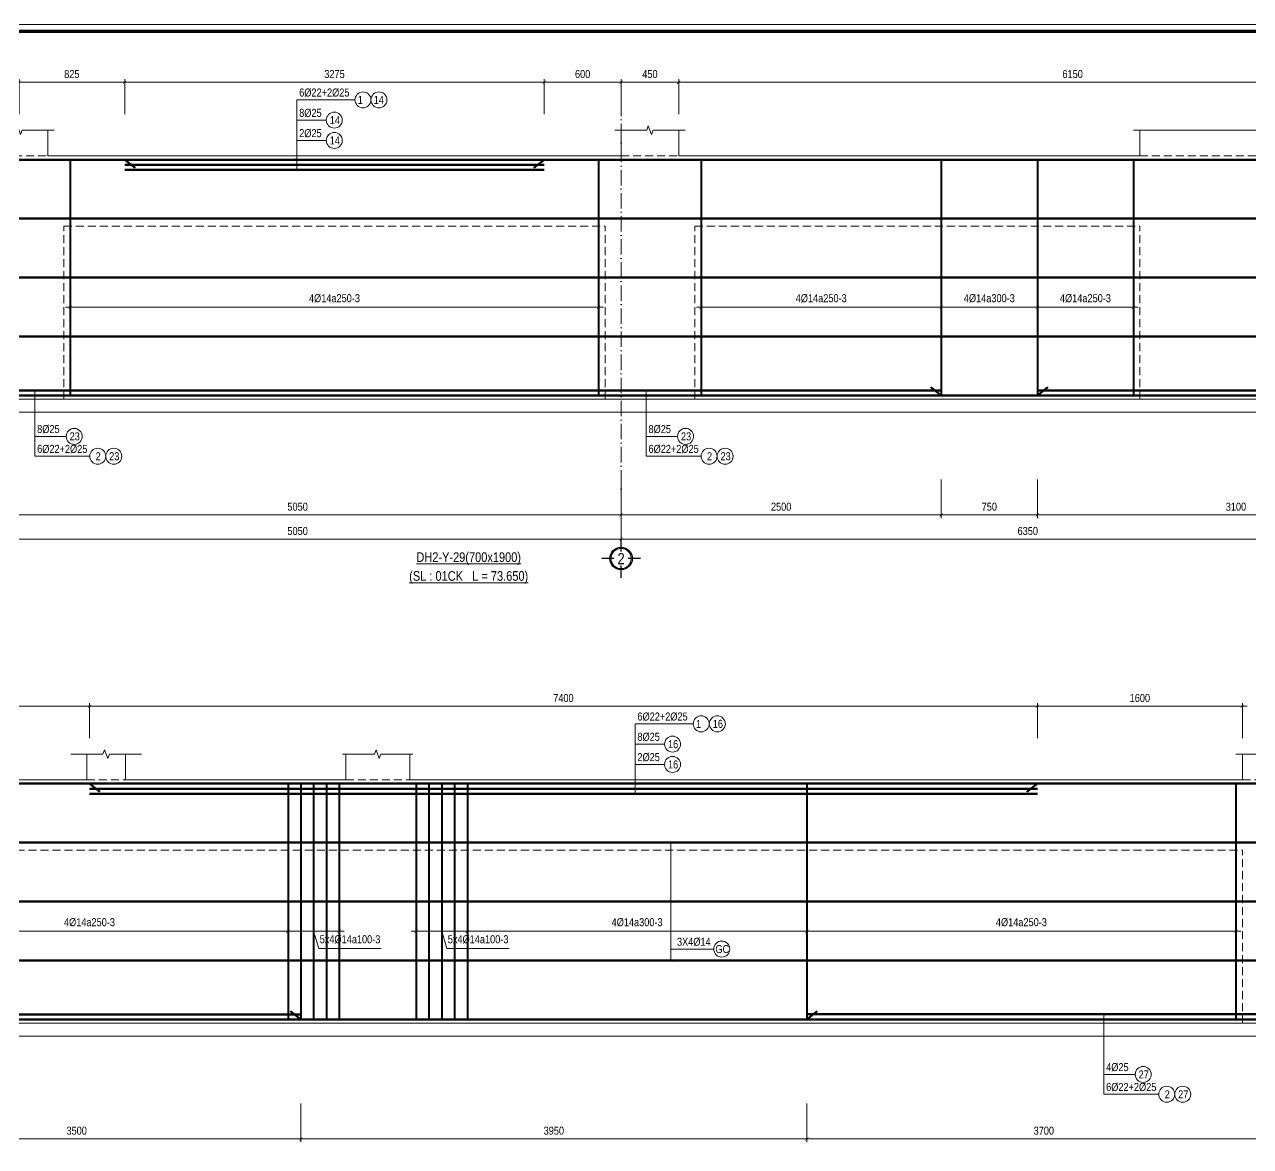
# Model space of a CAD drawing. Header units: millimetres. Extents: x 3014920 to 3563667, y -1638653 to -1356471.
# Drawn here: x 3395218 to 3404788, y -1614819 to -1606064 of the extents above; entities that cross this region are included whole.
import ezdxf
from ezdxf.enums import TextEntityAlignment as Align
from ezdxf.xclip import XClip

# ---------------------------------------------------------------- set-up
doc = ezdxf.new("R2010")
doc.units = ezdxf.units.MM
doc.header["$MEASUREMENT"] = 0
doc.header["$XCLIPFRAME"] = 0
doc.header["$PDMODE"] = 2
for name, pattern in [('6 TANG DIEN HINH 14-15$0$ACAD_ISO10W100', [18, 12, -3, 0, -3]), ('ACAD_ISO04W100', [30, 24, -3, 0, -3]), ('HIDDEN', [0.375, 0.25, -0.125])]:
    doc.linetypes.add(name, pattern=pattern)
doc.layers.get('0').update_dxf_attribs({"lineweight": 9})
doc.layers.get('Defpoints').update_dxf_attribs({"color": 10, "lineweight": 0})
for name, color, linetype, lineweight in [('2', 2, 'Continuous', 20), ('CDAI', 21, 'Continuous', 40), ('CTHEP', 50, 'Continuous', 50), ('DBAO', 90, 'Continuous', 13), ('DGIONG', 130, 'Continuous', 13), ('KTH', 154, 'Continuous', 9), ('Net khuat', 8, 'HIDDEN', 13), ('TEXT', 7, 'Continuous', 15), ('TRUC', 251, 'ACAD_ISO04W100', 9)]:
    doc.layers.add(name, color=color, linetype=linetype, lineweight=lineweight)
doc.layers.add('8', color=8, linetype='Continuous')
doc.styles.add('HELVECONDENSE', font='VHELVCN_0.TTF')
doc.styles.add('Star-HelCon', font='VHELVCN_0.TTF')
doc.styles.add('TTP-HelCon', font='VHELVCN_0.TTF')
doc.styles.add('VNI-HELVE-CONDENSE', font='VHELVCN_0.TTF')
doc.dimstyles.new('kc-25', dxfattribs={"dimtxt": 62.5, "dimasz": 20, "dimexe": 20, "dimexo": 50, "dimgap": 25, "dimtad": 3, "dimdec": 0, "dimzin": 0, "dimdsep": 46, "dimtxsty": 'VNI-HELVE-CONDENSE', "dimblk": 'DIM', "dimcen": 2.5, "dimclrd": 256, "dimclre": 154, "dimclrt": 7, "dimaunit": 1, "dimadec": 0, "dimazin": 0, "dimtfac": 1, "dimtdec": 0, "dimtix": 1, "dimtmove": 0, "dimatfit": 3, "dimldrblk": 'DOT', "dimfxl": 1, "dimtolj": 1, "dimtzin": 0, "dimarcsym": 0})
doc.dimstyles.new('TTP-25', dxfattribs={"dimscale": 25, "dimtxt": 2.5, "dimasz": 1, "dimexe": 1, "dimexo": 1, "dimgap": 0.09, "dimtad": 0, "dimdec": 4, "dimrnd": 1, "dimzin": 9, "dimdsep": 46, "dimtxsty": 'TTP-HelCon', "dimblk": 'ARCHTICK', "dimcen": 0.09, "dimdle": 1.5, "dimclrd": 256, "dimclre": 256, "dimclrt": 7, "dimadec": 0, "dimazin": 0, "dimtfac": 1, "dimtdec": 4, "dimtmove": 0, "dimatfit": 3, "dimldrblk": 'ARCHTICK', "dimfxl": 1, "dimtvp": 1, "dimtolj": 1, "dimtzin": 0, "dimarcsym": 0})

# ---------------------------------------------------------------- blocks, each defined once
blk = doc.blocks.new('_ArchTick')
at = {"color": 0, "linetype": 'ByBlock', "const_width": 0.15}
blk.add_lwpolyline([(-0.5, -0.5), (0.5, 0.5)], dxfattribs=at)
blk = doc.blocks.new('*D1829')
at = {"layer": 'Defpoints', "color": 0, "transparency": 16777216}
for p in [(6450, -2245.1), (16200, -2245.1), (16200, -2766.1)]:
    blk.add_point(p, dxfattribs=at)
at = {"layer": 'KTH', "lineweight": -2, "transparency": 16777216}
for p, q in [((6450, -2270.1), (6450, -2791.1)), ((16200, -2270.1), (16200, -2791.1)), ((6412.5, -2766.1), (16237.5, -2766.1))]:
    blk.add_line(p, q, dxfattribs=at)
at = {"layer": 'KTH', "lineweight": -2, "transparency": 16777216, "xscale": 25, "yscale": 25, "zscale": 25, "rotation": 180}
blk.add_blockref('_ArchTick', (6450, -2766.1), dxfattribs=at)
at = {"layer": 'KTH', "lineweight": -2, "transparency": 16777216, "xscale": 25, "yscale": 25, "zscale": 25}
blk.add_blockref('_ArchTick', (16200, -2766.1), dxfattribs=at)
at = {"layer": 'KTH', "color": 7, "transparency": 16777216, "insert": (11325, -2702.3), "char_height": 62.5, "attachment_point": 5, "style": 'TTP-HelCon'}
blk.add_mtext('\\A1;9750', dxfattribs=at)
blk = doc.blocks.new('*D1604')
at = {"layer": 'Defpoints', "color": 0, "transparency": 16777216}
for p in [(65600, -883.8), (67474.7, -883.8), (65600, -1182.1)]:
    blk.add_point(p, dxfattribs=at)
at = {"layer": 'KTH', "lineweight": -2, "transparency": 16777216}
for p, q in [((65600, -908.8), (65600, -1207.1)), ((67474.7, -908.8), (67474.7, -1207.1)), ((67512.2, -1182.1), (65562.5, -1182.1))]:
    blk.add_line(p, q, dxfattribs=at)
at = {"layer": 'KTH', "lineweight": -2, "transparency": 16777216, "xscale": 25, "yscale": 25, "zscale": 25}
for p, rotation in [((65600, -1182.1), 179.9999999866598), ((67474.7, -1182.1), 359.9999999866598)]:
    blk.add_blockref('_ArchTick', p, dxfattribs=dict(at, rotation=rotation))
at = {"layer": 'KTH', "color": 7, "transparency": 16777216, "insert": (66537.3, -1112.2), "char_height": 62.5, "attachment_point": 5, "rotation": 360, "style": 'TTP-HelCon'}
blk.add_mtext('\\A1;4Þ14a250-3', dxfattribs=at)
blk = doc.blocks.new('*D1605')
at = {"layer": 'Defpoints', "color": 0, "transparency": 16777216}
for p in [(67474.7, -883.8), (68225, -883.8), (68225, -1182.1)]:
    blk.add_point(p, dxfattribs=at)
at = {"layer": 'KTH', "lineweight": -2, "transparency": 16777216}
for p, q in [((67474.7, -908.8), (67474.7, -1207.1)), ((68225, -908.8), (68225, -1207.1)), ((67437.2, -1182.1), (68262.5, -1182.1))]:
    blk.add_line(p, q, dxfattribs=at)
at = {"layer": 'KTH', "lineweight": -2, "transparency": 16777216, "xscale": 25, "yscale": 25, "zscale": 25, "rotation": 180}
blk.add_blockref('_ArchTick', (67474.7, -1182.1), dxfattribs=at)
at = {"layer": 'KTH', "lineweight": -2, "transparency": 16777216, "xscale": 25, "yscale": 25, "zscale": 25}
blk.add_blockref('_ArchTick', (68225, -1182.1), dxfattribs=at)
at = {"layer": 'KTH', "color": 7, "transparency": 16777216, "insert": (67849.8, -1112.2), "char_height": 62.5, "attachment_point": 5, "style": 'TTP-HelCon'}
blk.add_mtext('\\A1;4Þ14a300-3', dxfattribs=at)
blk = doc.blocks.new('*D1606')
at = {"layer": 'Defpoints', "color": 0, "transparency": 16777216}
for p in [(68225, -883.8), (68975, -883.8), (68225, -1182.1)]:
    blk.add_point(p, dxfattribs=at)
at = {"layer": 'KTH', "lineweight": -2, "transparency": 16777216}
for p, q in [((68225, -908.8), (68225, -1207.1)), ((68975, -908.8), (68975, -1207.1)), ((69012.5, -1182.1), (68187.5, -1182.1))]:
    blk.add_line(p, q, dxfattribs=at)
at = {"layer": 'KTH', "lineweight": -2, "transparency": 16777216, "xscale": 25, "yscale": 25, "zscale": 25}
for p, rotation in [((68225, -1182.1), 179.9999999866598), ((68975, -1182.1), 359.9999999866598)]:
    blk.add_blockref('_ArchTick', p, dxfattribs=dict(at, rotation=rotation))
at = {"layer": 'KTH', "color": 7, "transparency": 16777216, "insert": (68600, -1112.2), "char_height": 62.5, "attachment_point": 5, "rotation": 360, "style": 'TTP-HelCon'}
blk.add_mtext('\\A1;4Þ14a250-3', dxfattribs=at)
blk = doc.blocks.new('*D1607')
at = {"layer": 'Defpoints', "color": 0, "transparency": 16777216}
for p in [(71625, -883.8), (74725.1, -883.8), (71625, -1182.1)]:
    blk.add_point(p, dxfattribs=at)
at = {"layer": 'KTH', "lineweight": -2, "transparency": 16777216}
for p, q in [((71625, -908.8), (71625, -1207.1)), ((74725.1, -908.8), (74725.1, -1207.1)), ((74762.6, -1182.1), (71587.5, -1182.1))]:
    blk.add_line(p, q, dxfattribs=at)
at = {"layer": 'KTH', "lineweight": -2, "transparency": 16777216, "xscale": 25, "yscale": 25, "zscale": 25}
for p, rotation in [((71625, -1182.1), 179.9999999866598), ((74725.1, -1182.1), 359.9999999866598)]:
    blk.add_blockref('_ArchTick', p, dxfattribs=dict(at, rotation=rotation))
at = {"layer": 'KTH', "color": 7, "transparency": 16777216, "insert": (73175.1, -1112.2), "char_height": 62.5, "attachment_point": 5, "rotation": 360, "style": 'TTP-HelCon'}
blk.add_mtext('\\A1;4Þ14a250-3', dxfattribs=at)
blk = doc.blocks.new('*D1608')
at = {"layer": 'Defpoints', "color": 0, "transparency": 16777216}
for p in [(76125.1, -883.8), (78775.3, -883.8), (78775.3, -1182.1)]:
    blk.add_point(p, dxfattribs=at)
at = {"layer": 'KTH', "lineweight": -2, "transparency": 16777216}
for p, q in [((76125.1, -908.8), (76125.1, -1207.1)), ((78775.3, -908.8), (78775.3, -1207.1)), ((76087.6, -1182.1), (78812.8, -1182.1))]:
    blk.add_line(p, q, dxfattribs=at)
at = {"layer": 'KTH', "lineweight": -2, "transparency": 16777216, "xscale": 25, "yscale": 25, "zscale": 25, "rotation": 180}
blk.add_blockref('_ArchTick', (76125.1, -1182.1), dxfattribs=at)
at = {"layer": 'KTH', "lineweight": -2, "transparency": 16777216, "xscale": 25, "yscale": 25, "zscale": 25}
blk.add_blockref('_ArchTick', (78775.3, -1182.1), dxfattribs=at)
at = {"layer": 'KTH', "color": 7, "transparency": 16777216, "insert": (77450.2, -1112.2), "char_height": 62.5, "attachment_point": 5, "style": 'TTP-HelCon'}
blk.add_mtext('\\A1;4Þ14a300-3', dxfattribs=at)
blk = doc.blocks.new('*D1609')
at = {"layer": 'Defpoints', "color": 0, "transparency": 16777216}
for p in [(78775.3, -883.8), (82125, -883.8), (78775.3, -1182.1)]:
    blk.add_point(p, dxfattribs=at)
at = {"layer": 'KTH', "lineweight": -2, "transparency": 16777216}
for p, q in [((78775.3, -908.8), (78775.3, -1207.1)), ((82125, -908.8), (82125, -1207.1)), ((82162.5, -1182.1), (78737.8, -1182.1))]:
    blk.add_line(p, q, dxfattribs=at)
at = {"layer": 'KTH', "lineweight": -2, "transparency": 16777216, "xscale": 25, "yscale": 25, "zscale": 25}
for p, rotation in [((78775.3, -1182.1), 179.9999999866598), ((82125, -1182.1), 359.9999999866598)]:
    blk.add_blockref('_ArchTick', p, dxfattribs=dict(at, rotation=rotation))
at = {"layer": 'KTH', "color": 7, "transparency": 16777216, "insert": (80450.2, -1112.2), "char_height": 62.5, "attachment_point": 5, "rotation": 360, "style": 'TTP-HelCon'}
blk.add_mtext('\\A1;4Þ14a250-3', dxfattribs=at)
blk = doc.blocks.new('*D1610')
at = {"layer": 'Defpoints', "color": 0, "transparency": 16777216}
for p in [(65425, 574), (64975, 300), (65425, 300)]:
    blk.add_point(p, dxfattribs=at)
at = {"layer": 'KTH', "lineweight": -2, "transparency": 16777216}
for p, q in [((64975, 325), (64975, 599)), ((65425, 325), (65425, 599)), ((64937.5, 574), (65462.5, 574))]:
    blk.add_line(p, q, dxfattribs=at)
at = {"layer": 'KTH', "lineweight": -2, "transparency": 16777216, "xscale": 25, "yscale": 25, "zscale": 25, "rotation": 180}
blk.add_blockref('_ArchTick', (64975, 574), dxfattribs=at)
at = {"layer": 'KTH', "lineweight": -2, "transparency": 16777216, "xscale": 25, "yscale": 25, "zscale": 25}
blk.add_blockref('_ArchTick', (65425, 574), dxfattribs=at)
at = {"layer": 'KTH', "color": 7, "transparency": 16777216, "insert": (65200, 637.8), "char_height": 62.5, "attachment_point": 5, "style": 'TTP-HelCon'}
blk.add_mtext('\\A1;450', dxfattribs=at)
blk = doc.blocks.new('*D1611')
at = {"layer": 'Defpoints', "color": 0, "transparency": 16777216}
for p in [(71575, 574), (65425, 300), (71575, 200)]:
    blk.add_point(p, dxfattribs=at)
at = {"layer": 'KTH', "lineweight": -2, "transparency": 16777216}
for p, q in [((65425, 325), (65425, 599)), ((71575, 225), (71575, 599)), ((65387.5, 574), (71612.5, 574))]:
    blk.add_line(p, q, dxfattribs=at)
at = {"layer": 'KTH', "lineweight": -2, "transparency": 16777216, "xscale": 25, "yscale": 25, "zscale": 25, "rotation": 180}
blk.add_blockref('_ArchTick', (65425, 574), dxfattribs=at)
at = {"layer": 'KTH', "lineweight": -2, "transparency": 16777216, "xscale": 25, "yscale": 25, "zscale": 25}
blk.add_blockref('_ArchTick', (71575, 574), dxfattribs=at)
at = {"layer": 'KTH', "color": 7, "transparency": 16777216, "insert": (68500, 637.8), "char_height": 62.5, "attachment_point": 5, "style": 'TTP-HelCon'}
blk.add_mtext('\\A1;6150', dxfattribs=at)
blk = doc.blocks.new('*D1612')
at = {"layer": 'Defpoints', "color": 0, "transparency": 16777216}
for p in [(64975, -2676.6), (59924.6, -2860.1), (64975, -2991.7)]:
    blk.add_point(p, dxfattribs=at)
at = {"layer": 'KTH', "lineweight": -2, "transparency": 16777216}
for p, q in [((64975, -2701.6), (64975, -3016.7)), ((59924.6, -2885.1), (59924.6, -3016.7)), ((59887.1, -2991.7), (65012.5, -2991.7))]:
    blk.add_line(p, q, dxfattribs=at)
at = {"layer": 'KTH', "lineweight": -2, "transparency": 16777216, "xscale": 25, "yscale": 25, "zscale": 25, "rotation": 180}
blk.add_blockref('_ArchTick', (59924.6, -2991.7), dxfattribs=at)
at = {"layer": 'KTH', "lineweight": -2, "transparency": 16777216, "xscale": 25, "yscale": 25, "zscale": 25}
blk.add_blockref('_ArchTick', (64975, -2991.7), dxfattribs=at)
at = {"layer": 'KTH', "color": 7, "transparency": 16777216, "insert": (62449.8, -2927.9), "char_height": 62.5, "attachment_point": 5, "style": 'TTP-HelCon'}
blk.add_mtext('\\A1;5050', dxfattribs=at)
blk = doc.blocks.new('*D1613')
at = {"layer": 'Defpoints', "color": 0, "transparency": 16777216}
for p in [(71325, -2445.3), (64975, -2676.6), (71325, -2991.7)]:
    blk.add_point(p, dxfattribs=at)
at = {"layer": 'KTH', "lineweight": -2, "transparency": 16777216}
for p, q in [((71325, -2470.3), (71325, -3016.7)), ((64975, -2701.6), (64975, -3016.7)), ((64937.5, -2991.7), (71362.5, -2991.7))]:
    blk.add_line(p, q, dxfattribs=at)
at = {"layer": 'KTH', "lineweight": -2, "transparency": 16777216, "xscale": 25, "yscale": 25, "zscale": 25, "rotation": 180}
blk.add_blockref('_ArchTick', (64975, -2991.7), dxfattribs=at)
at = {"layer": 'KTH', "lineweight": -2, "transparency": 16777216, "xscale": 25, "yscale": 25, "zscale": 25}
blk.add_blockref('_ArchTick', (71325, -2991.7), dxfattribs=at)
at = {"layer": 'KTH', "color": 7, "transparency": 16777216, "insert": (68150, -2927.9), "char_height": 62.5, "attachment_point": 5, "style": 'TTP-HelCon'}
blk.add_mtext('\\A1;6350', dxfattribs=at)
blk = doc.blocks.new('*D1616')
at = {"layer": 'Defpoints', "color": 0, "transparency": 16777216}
for p in [(60675, -883.8), (64800, -883.8), (60675, -1182.1)]:
    blk.add_point(p, dxfattribs=at)
at = {"layer": 'KTH', "lineweight": -2, "transparency": 16777216}
for p, q in [((60675, -908.8), (60675, -1207.1)), ((64800, -908.8), (64800, -1207.1)), ((64837.5, -1182.1), (60637.5, -1182.1))]:
    blk.add_line(p, q, dxfattribs=at)
at = {"layer": 'KTH', "lineweight": -2, "transparency": 16777216, "xscale": 25, "yscale": 25, "zscale": 25}
for p, rotation in [((60675, -1182.1), 179.9999999866598), ((64800, -1182.1), 359.9999999866598)]:
    blk.add_blockref('_ArchTick', p, dxfattribs=dict(at, rotation=rotation))
at = {"layer": 'KTH', "color": 7, "transparency": 16777216, "insert": (62737.5, -1112.2), "char_height": 62.5, "attachment_point": 5, "rotation": 360, "style": 'TTP-HelCon'}
blk.add_mtext('\\A1;4Þ14a250-3', dxfattribs=at)
blk = doc.blocks.new('*D1587')
at = {"layer": 'Defpoints', "color": 0, "transparency": 16777216}
for p in [(60275, 574), (60275, 300), (61100, 300)]:
    blk.add_point(p, dxfattribs=at)
at = {"layer": 'KTH', "lineweight": -2, "transparency": 16777216}
for p, q in [((60275, 325), (60275, 599)), ((61100, 325), (61100, 599)), ((61137.5, 574), (60237.5, 574))]:
    blk.add_line(p, q, dxfattribs=at)
at = {"layer": 'KTH', "lineweight": -2, "transparency": 16777216, "xscale": 25, "yscale": 25, "zscale": 25, "rotation": 180}
blk.add_blockref('_ArchTick', (60275, 574), dxfattribs=at)
at = {"layer": 'KTH', "lineweight": -2, "transparency": 16777216, "xscale": 25, "yscale": 25, "zscale": 25}
blk.add_blockref('_ArchTick', (61100, 574), dxfattribs=at)
at = {"layer": 'KTH', "color": 7, "transparency": 16777216, "insert": (60687.5, 637.8), "char_height": 62.5, "attachment_point": 5, "style": 'TTP-HelCon'}
blk.add_mtext('\\A1;825', dxfattribs=at)
blk = doc.blocks.new('*D1588')
at = {"layer": 'Defpoints', "color": 0, "transparency": 16777216}
for p in [(61100, 574), (61100, 300), (64375, 300)]:
    blk.add_point(p, dxfattribs=at)
at = {"layer": 'KTH', "lineweight": -2, "transparency": 16777216}
for p, q in [((61100, 325), (61100, 599)), ((64375, 325), (64375, 599)), ((64412.5, 574), (61062.5, 574))]:
    blk.add_line(p, q, dxfattribs=at)
at = {"layer": 'KTH', "lineweight": -2, "transparency": 16777216, "xscale": 25, "yscale": 25, "zscale": 25, "rotation": 180}
blk.add_blockref('_ArchTick', (61100, 574), dxfattribs=at)
at = {"layer": 'KTH', "lineweight": -2, "transparency": 16777216, "xscale": 25, "yscale": 25, "zscale": 25}
blk.add_blockref('_ArchTick', (64375, 574), dxfattribs=at)
at = {"layer": 'KTH', "color": 7, "transparency": 16777216, "insert": (62737.5, 637.8), "char_height": 62.5, "attachment_point": 5, "style": 'TTP-HelCon'}
blk.add_mtext('\\A1;3275', dxfattribs=at)
blk = doc.blocks.new('*D1589')
at = {"layer": 'Defpoints', "color": 0, "transparency": 16777216}
for p in [(64375, 574), (64375, 300), (64975, 300)]:
    blk.add_point(p, dxfattribs=at)
at = {"layer": 'KTH', "lineweight": -2, "transparency": 16777216}
for p, q in [((64375, 325), (64375, 599)), ((64975, 325), (64975, 599)), ((65012.5, 574), (64337.5, 574))]:
    blk.add_line(p, q, dxfattribs=at)
at = {"layer": 'KTH', "lineweight": -2, "transparency": 16777216, "xscale": 25, "yscale": 25, "zscale": 25, "rotation": 180}
blk.add_blockref('_ArchTick', (64375, 574), dxfattribs=at)
at = {"layer": 'KTH', "lineweight": -2, "transparency": 16777216, "xscale": 25, "yscale": 25, "zscale": 25}
blk.add_blockref('_ArchTick', (64975, 574), dxfattribs=at)
at = {"layer": 'KTH', "color": 7, "transparency": 16777216, "insert": (64675, 637.8), "char_height": 62.5, "attachment_point": 5, "style": 'TTP-HelCon'}
blk.add_mtext('\\A1;600', dxfattribs=at)
blk = doc.blocks.new('*D1590')
at = {"layer": 'Defpoints', "color": 0, "transparency": 16777216}
for p in [(71575, 574), (71575, 300), (73175, 300)]:
    blk.add_point(p, dxfattribs=at)
at = {"layer": 'KTH', "lineweight": -2, "transparency": 16777216}
for p, q in [((71575, 325), (71575, 599)), ((73175, 325), (73175, 599)), ((73212.5, 574), (71537.5, 574))]:
    blk.add_line(p, q, dxfattribs=at)
at = {"layer": 'KTH', "lineweight": -2, "transparency": 16777216, "xscale": 25, "yscale": 25, "zscale": 25, "rotation": 180}
blk.add_blockref('_ArchTick', (71575, 574), dxfattribs=at)
at = {"layer": 'KTH', "lineweight": -2, "transparency": 16777216, "xscale": 25, "yscale": 25, "zscale": 25}
blk.add_blockref('_ArchTick', (73175, 574), dxfattribs=at)
at = {"layer": 'KTH', "color": 7, "transparency": 16777216, "insert": (72375, 637.8), "char_height": 62.5, "attachment_point": 5, "style": 'TTP-HelCon'}
blk.add_mtext('\\A1;1600', dxfattribs=at)
blk = doc.blocks.new('*D1591')
at = {"layer": 'Defpoints', "color": 0, "transparency": 16777216}
for p in [(73175, 574), (73175, 300), (80575, 300)]:
    blk.add_point(p, dxfattribs=at)
at = {"layer": 'KTH', "lineweight": -2, "transparency": 16777216}
for p, q in [((73175, 325), (73175, 599)), ((80575, 325), (80575, 599)), ((80612.5, 574), (73137.5, 574))]:
    blk.add_line(p, q, dxfattribs=at)
at = {"layer": 'KTH', "lineweight": -2, "transparency": 16777216, "xscale": 25, "yscale": 25, "zscale": 25, "rotation": 180}
blk.add_blockref('_ArchTick', (73175, 574), dxfattribs=at)
at = {"layer": 'KTH', "lineweight": -2, "transparency": 16777216, "xscale": 25, "yscale": 25, "zscale": 25}
blk.add_blockref('_ArchTick', (80575, 574), dxfattribs=at)
at = {"layer": 'KTH', "color": 7, "transparency": 16777216, "insert": (76875, 637.8), "char_height": 62.5, "attachment_point": 5, "style": 'TTP-HelCon'}
blk.add_mtext('\\A1;7400', dxfattribs=at)
blk = doc.blocks.new('DIM')
h = blk.add_hatch(color=1)
h.paths.add_polyline_path([(0.49, 0.29, 1), (0.29, 0.49), (-0.19, 0), (0.19, 0)])
h.paths.add_polyline_path([(0.19, 0), (-0.19, 0), (-0.49, -0.29, 1), (-0.29, -0.49)])
at = {"color": 9}
for p, q in [((-0.19, 0), (-1.5, 0)), ((0.19, 0), (1.5, 0))]:
    blk.add_line(p, q, dxfattribs=at)
at = {"color": 1}
for p, q in [((-0.49, -0.29), (0.29, 0.49)), ((-0.29, -0.49), (0.49, 0.29)), ((-0.19, 0), (0.19, 0))]:
    blk.add_line(p, q, dxfattribs=at)
blk.add_arc((-0.39, -0.39), 0.138, 135, 315, dxfattribs=at)
blk = doc.blocks.new('*D1592')
at = {"layer": 'Defpoints', "color": 0, "transparency": 16777216}
for p in [(80575, 574), (80575, 300), (82175, 300)]:
    blk.add_point(p, dxfattribs=at)
at = {"layer": 'KTH', "lineweight": -2, "transparency": 16777216}
for p, q in [((80575, 325), (80575, 599)), ((82175, 325), (82175, 599)), ((82212.5, 574), (80537.5, 574))]:
    blk.add_line(p, q, dxfattribs=at)
at = {"layer": 'KTH', "lineweight": -2, "transparency": 16777216, "xscale": 25, "yscale": 25, "zscale": 25, "rotation": 180}
blk.add_blockref('_ArchTick', (80575, 574), dxfattribs=at)
at = {"layer": 'KTH', "lineweight": -2, "transparency": 16777216, "xscale": 25, "yscale": 25, "zscale": 25}
blk.add_blockref('_ArchTick', (82175, 574), dxfattribs=at)
at = {"layer": 'KTH', "color": 7, "transparency": 16777216, "insert": (81375, 637.8), "char_height": 62.5, "attachment_point": 5, "style": 'TTP-HelCon'}
blk.add_mtext('\\A1;1600', dxfattribs=at)
blk = doc.blocks.new('*D1593')
at = {"layer": 'Defpoints', "color": 0, "transparency": 16777216}
for p in [(74825, -2501.1), (78775.3, -2501.1), (78775.3, -2802.1)]:
    blk.add_point(p, dxfattribs=at)
at = {"layer": 'KTH', "lineweight": -2, "transparency": 16777216}
for p, q in [((74825, -2526.1), (74825, -2827.1)), ((78775.3, -2526.1), (78775.3, -2827.1)), ((74787.5, -2802.1), (78812.8, -2802.1))]:
    blk.add_line(p, q, dxfattribs=at)
at = {"layer": 'KTH', "lineweight": -2, "transparency": 16777216, "xscale": 25, "yscale": 25, "zscale": 25, "rotation": 180}
blk.add_blockref('_ArchTick', (74825, -2802.1), dxfattribs=at)
at = {"layer": 'KTH', "lineweight": -2, "transparency": 16777216, "xscale": 25, "yscale": 25, "zscale": 25}
blk.add_blockref('_ArchTick', (78775.3, -2802.1), dxfattribs=at)
at = {"layer": 'KTH', "color": 7, "transparency": 16777216, "insert": (76800.2, -2738.3), "char_height": 62.5, "attachment_point": 5, "style": 'TTP-HelCon'}
blk.add_mtext('\\A1;3950', dxfattribs=at)
blk = doc.blocks.new('*D1594')
at = {"layer": 'Defpoints', "color": 0, "transparency": 16777216}
for p in [(78775.3, -2501.1), (82475, -2501.1), (82475, -2802.1)]:
    blk.add_point(p, dxfattribs=at)
at = {"layer": 'KTH', "lineweight": -2, "transparency": 16777216}
for p, q in [((78775.3, -2526.1), (78775.3, -2827.1)), ((82475, -2526.1), (82475, -2827.1)), ((78737.8, -2802.1), (82512.5, -2802.1))]:
    blk.add_line(p, q, dxfattribs=at)
at = {"layer": 'KTH', "lineweight": -2, "transparency": 16777216, "xscale": 25, "yscale": 25, "zscale": 25, "rotation": 180}
blk.add_blockref('_ArchTick', (78775.3, -2802.1), dxfattribs=at)
at = {"layer": 'KTH', "lineweight": -2, "transparency": 16777216, "xscale": 25, "yscale": 25, "zscale": 25}
blk.add_blockref('_ArchTick', (82475, -2802.1), dxfattribs=at)
at = {"layer": 'KTH', "color": 7, "transparency": 16777216, "insert": (80625.2, -2738.3), "char_height": 62.5, "attachment_point": 5, "style": 'TTP-HelCon'}
blk.add_mtext('\\A1;3700', dxfattribs=at)
blk = doc.blocks.new('*D1595')
at = {"layer": 'Defpoints', "color": 0, "transparency": 16777216}
for p in [(67474.7, -2501.1), (68225, -2501.1), (67474.7, -2802.1)]:
    blk.add_point(p, dxfattribs=at)
at = {"layer": 'KTH', "lineweight": -2, "transparency": 16777216}
for p, q in [((67474.7, -2526.1), (67474.7, -2827.1)), ((68225, -2526.1), (68225, -2827.1)), ((68262.5, -2802.1), (67437.2, -2802.1))]:
    blk.add_line(p, q, dxfattribs=at)
at = {"layer": 'KTH', "lineweight": -2, "transparency": 16777216, "xscale": 25, "yscale": 25, "zscale": 25, "rotation": 180}
blk.add_blockref('_ArchTick', (67474.7, -2802.1), dxfattribs=at)
at = {"layer": 'KTH', "lineweight": -2, "transparency": 16777216, "xscale": 25, "yscale": 25, "zscale": 25}
blk.add_blockref('_ArchTick', (68225, -2802.1), dxfattribs=at)
at = {"layer": 'KTH', "color": 7, "transparency": 16777216, "insert": (67849.8, -2738.3), "char_height": 62.5, "attachment_point": 5, "style": 'TTP-HelCon'}
blk.add_mtext('\\A1;750', dxfattribs=at)
blk = doc.blocks.new('*D1596')
at = {"layer": 'Defpoints', "color": 0, "transparency": 16777216}
for p in [(64975, -2501.1), (67474.7, -2501.1), (64975, -2802.1)]:
    blk.add_point(p, dxfattribs=at)
at = {"layer": 'KTH', "lineweight": -2, "transparency": 16777216}
for p, q in [((64975, -2526.1), (64975, -2827.1)), ((67474.7, -2526.1), (67474.7, -2827.1)), ((67512.2, -2802.1), (64937.5, -2802.1))]:
    blk.add_line(p, q, dxfattribs=at)
at = {"layer": 'KTH', "lineweight": -2, "transparency": 16777216, "xscale": 25, "yscale": 25, "zscale": 25, "rotation": 180}
blk.add_blockref('_ArchTick', (64975, -2802.1), dxfattribs=at)
at = {"layer": 'KTH', "lineweight": -2, "transparency": 16777216, "xscale": 25, "yscale": 25, "zscale": 25}
blk.add_blockref('_ArchTick', (67474.7, -2802.1), dxfattribs=at)
at = {"layer": 'KTH', "color": 7, "transparency": 16777216, "insert": (66224.8, -2738.3), "char_height": 62.5, "attachment_point": 5, "style": 'TTP-HelCon'}
blk.add_mtext('\\A1;2500', dxfattribs=at)
blk = doc.blocks.new('dau truc')
blk.add_circle((0, 0), 180)
at = {"layer": '8'}
for p, q in [((0, 127), (0, 345)), ((-127, 0), (-345, 0)), ((0, -345), (0, -127)), ((345, 0), (127, 0))]:
    blk.add_line(p, q, dxfattribs=at)
blk.add_circle((0, 0), 200, dxfattribs=at)
at = {"layer": 'TEXT', "style": 'HELVECONDENSE'}
blk.add_attdef('A', text='', height=233, dxfattribs=at).set_placement((0, 0), align=Align.MIDDLE)
blk = doc.blocks.new('*D1602')
at = {"layer": 'Defpoints', "color": 0, "transparency": 16777216}
for p in [(59924.6, -2501.1), (64975, -2501.1), (59924.6, -2802.1)]:
    blk.add_point(p, dxfattribs=at)
at = {"layer": 'KTH', "lineweight": -2, "transparency": 16777216}
for p, q in [((59924.6, -2526.1), (59924.6, -2827.1)), ((64975, -2526.1), (64975, -2827.1)), ((65012.5, -2802.1), (59887.1, -2802.1))]:
    blk.add_line(p, q, dxfattribs=at)
at = {"layer": 'KTH', "lineweight": -2, "transparency": 16777216, "xscale": 25, "yscale": 25, "zscale": 25, "rotation": 180}
blk.add_blockref('_ArchTick', (59924.6, -2802.1), dxfattribs=at)
at = {"layer": 'KTH', "lineweight": -2, "transparency": 16777216, "xscale": 25, "yscale": 25, "zscale": 25}
blk.add_blockref('_ArchTick', (64975, -2802.1), dxfattribs=at)
at = {"layer": 'KTH', "color": 7, "transparency": 16777216, "insert": (62449.8, -2738.3), "char_height": 62.5, "attachment_point": 5, "style": 'TTP-HelCon'}
blk.add_mtext('\\A1;5050', dxfattribs=at)
blk = doc.blocks.new('*D1603')
at = {"layer": 'Defpoints', "color": 0, "transparency": 16777216}
for p in [(71325, -2445.3), (68225, -2501.1), (68225, -2802.1)]:
    blk.add_point(p, dxfattribs=at)
at = {"layer": 'KTH', "lineweight": -2, "transparency": 16777216}
for p, q in [((71325, -2470.3), (71325, -2827.1)), ((68225, -2526.1), (68225, -2827.1)), ((71362.5, -2802.1), (68187.5, -2802.1))]:
    blk.add_line(p, q, dxfattribs=at)
at = {"layer": 'KTH', "lineweight": -2, "transparency": 16777216, "xscale": 25, "yscale": 25, "zscale": 25, "rotation": 180}
blk.add_blockref('_ArchTick', (68225, -2802.1), dxfattribs=at)
at = {"layer": 'KTH', "lineweight": -2, "transparency": 16777216, "xscale": 25, "yscale": 25, "zscale": 25}
blk.add_blockref('_ArchTick', (71325, -2802.1), dxfattribs=at)
at = {"layer": 'KTH', "color": 7, "transparency": 16777216, "insert": (69775, -2738.3), "char_height": 62.5, "attachment_point": 5, "style": 'TTP-HelCon'}
blk.add_mtext('\\A1;3100', dxfattribs=at)
blk = doc.blocks.new('*D1580')
at = {"layer": 'Defpoints', "color": 0, "transparency": 16777216}
for p in [(71325, -2445.3), (74825, -2501.1), (74825, -2802.1)]:
    blk.add_point(p, dxfattribs=at)
at = {"layer": 'KTH', "lineweight": -2, "transparency": 16777216}
for p, q in [((71325, -2470.3), (71325, -2827.1)), ((74825, -2526.1), (74825, -2827.1)), ((71287.5, -2802.1), (74862.5, -2802.1))]:
    blk.add_line(p, q, dxfattribs=at)
at = {"layer": 'KTH', "lineweight": -2, "transparency": 16777216, "xscale": 25, "yscale": 25, "zscale": 25, "rotation": 180}
blk.add_blockref('_ArchTick', (71325, -2802.1), dxfattribs=at)
at = {"layer": 'KTH', "lineweight": -2, "transparency": 16777216, "xscale": 25, "yscale": 25, "zscale": 25}
blk.add_blockref('_ArchTick', (74825, -2802.1), dxfattribs=at)
at = {"layer": 'KTH', "color": 7, "transparency": 16777216, "insert": (73075, -2738.3), "char_height": 62.5, "attachment_point": 5, "style": 'TTP-HelCon'}
blk.add_mtext('\\A1;3500', dxfattribs=at)
blk = doc.blocks.new('*D1584')
at = {"layer": 'Defpoints', "color": 0, "transparency": 16777216}
for p in [(74725.1, -883.8), (75125.1, -883.8), (74725.1, -1182.1)]:
    blk.add_point(p, dxfattribs=at)
at = {"layer": 'KTH', "lineweight": -2, "transparency": 16777216}
for p, q in [((74725.1, -908.8), (74725.1, -1207.1)), ((75125.1, -908.8), (75125.1, -1207.1)), ((75162.6, -1182.1), (74687.6, -1182.1)), ((74925.1, -1182.1), (74965.1, -1315.4)), ((74965.1, -1315.4), (75452.6, -1315.4))]:
    blk.add_line(p, q, dxfattribs=at)
at = {"layer": 'KTH', "lineweight": -2, "transparency": 16777216, "xscale": 25, "yscale": 25, "zscale": 25}
for p, rotation in [((74725.1, -1182.1), 179.9999999866598), ((75125.1, -1182.1), 359.9999999866598)]:
    blk.add_blockref('_ArchTick', p, dxfattribs=dict(at, rotation=rotation))
at = {"layer": 'KTH', "color": 7, "transparency": 16777216, "insert": (75208.9, -1245.4), "char_height": 62.5, "attachment_point": 5, "rotation": 360, "style": 'TTP-HelCon'}
blk.add_mtext('\\A1;5x4Þ14a100-3', dxfattribs=at)
blk = doc.blocks.new('*D1585')
at = {"layer": 'Defpoints', "color": 0, "transparency": 16777216}
for p in [(75725.1, -883.8), (76125.1, -883.8), (75725.1, -1182.1)]:
    blk.add_point(p, dxfattribs=at)
at = {"layer": 'KTH', "lineweight": -2, "transparency": 16777216}
for p, q in [((75725.1, -908.8), (75725.1, -1207.1)), ((76125.1, -908.8), (76125.1, -1207.1)), ((76162.6, -1182.1), (75687.6, -1182.1)), ((75925.1, -1182.1), (75965.1, -1315.4)), ((75965.1, -1315.4), (76452.6, -1315.4))]:
    blk.add_line(p, q, dxfattribs=at)
at = {"layer": 'KTH', "lineweight": -2, "transparency": 16777216, "xscale": 25, "yscale": 25, "zscale": 25}
for p, rotation in [((75725.1, -1182.1), 179.9999999866598), ((76125.1, -1182.1), 359.9999999866598)]:
    blk.add_blockref('_ArchTick', p, dxfattribs=dict(at, rotation=rotation))
at = {"layer": 'KTH', "color": 7, "transparency": 16777216, "insert": (76208.9, -1245.4), "char_height": 62.5, "attachment_point": 5, "rotation": 360, "style": 'TTP-HelCon'}
blk.add_mtext('\\A1;5x4Þ14a100-3', dxfattribs=at)
blk = doc.blocks.new('CHG_XX_Khung ten')
blk.add_lwpolyline([(15, 579), (826, 579), (826, 15), (15, 15)], close=True)
at = {"color": 4, "linetype": 'Continuous', "const_width": 1}
blk.add_lwpolyline([(17, 577), (824, 577), (824, 17), (17, 17)], close=True, dxfattribs=at)
blk = doc.blocks.new('2Y-30')
at = {"layer": 'CTHEP'}
for p, q in [((49527.12206, -515), (4760.76516, -515)), ((49527.12206, -900), (4760.76516, -900)), ((49527.12206, -1385), (4760.76516, -1385))]:
    blk.add_line(p, q, dxfattribs=at)
for points in [[(4707.31066, -529.99859), (4707.31066, -30), (49599.99998, -30)], [(4712.18589, -1870), (49569.99999, -1870), (49569.99999, -1170)]]:
    blk.add_lwpolyline(points, dxfattribs=at)
at = {"layer": 'DBAO', "linetype": 'Continuous'}
blk.add_line((4666.37048, -1900), (49599.99998, -1900), dxfattribs=at)
at = {"layer": 'KTH'}
dim = blk.add_linear_dim(base=(16199.99998, -2766.10188), p1=(6449.99998, -2245.09309), p2=(16199.99998, -2245.09309), angle=180, dimstyle='TTP-25', override={"dimtmove": 1}, dxfattribs=at)
dim.commit()
dim.dimension.update_dxf_attribs({"geometry": '*D1829', "text_midpoint": (11324.99998, -2702.26855)})
blk = doc.blocks.new('2Y-29')
at = {"layer": 'CDAI'}
for points in [[(60674.99999, -30), (60674.99999, -1870)], [(64799.99249, -30), (64799.99249, -1870)], [(65599.99999, -30), (65599.99999, -1870)], [(67474.66345, -31.05413), (67474.66345, -1871.05413)], [(68224.99358, -31.05413), (68224.99358, -1871.05413)], [(68975.01067, -30), (68975.01067, -1870)], [(74725.0843, -30), (74725.0843, -1870.00001)], [(74825.0843, -30), (74825.0843, -1870.00001)], [(74925.0843, -30), (74925.0843, -1870.00001)], [(75025.0843, -30), (75025.0843, -1870.00001)], [(75125.0843, -30), (75125.0843, -1870.00001)], [(75725.08429, -30), (75725.08429, -1870.00001)], [(75825.08429, -30), (75825.08429, -1870.00001)], [(75925.08429, -30), (75925.08429, -1870.00001)], [(76025.08429, -30), (76025.08429, -1870.00001)], [(76125.08429, -30), (76125.08429, -1870.00001)], [(78775.34034, -31.05413), (78775.34034, -1871.05413)], [(82125.01066, -30), (82125.01066, -1870)]]:
    blk.add_lwpolyline(points, dxfattribs=at)
at = {"layer": 'CTHEP'}
for p, q in [((61181.43338, -94.5255), (61100.00749, -30)), ((61100.00749, -70), (64374.99241, -70)), ((64293.56652, -94.5255), (64374.99241, -30)), ((73256.43339, -94.5255), (73175.0075, -30)), ((73175.0075, -70), (80574.99241, -70)), ((80493.56652, -94.5255), (80574.99241, -30)), ((61100.00749, -110), (64374.99241, -110)), ((73175.0075, -110), (80574.99241, -110)), ((82396.41101, -489.99841), (8878.4469, -489.99842)), ((82396.41101, -949.99894), (8878.4469, -949.99894)), ((82396.41101, -1409.99947), (8878.4469, -1409.99947)), ((67393.23756, -1806.52863), (67474.66345, -1871.05413)), ((68306.42698, -1806.52862), (68225.00109, -1871.05412)), ((74825.02138, -1871.05413), (74743.59549, -1806.52863)), ((78855.43601, -1805.4745), (78774.01011, -1870))]:
    blk.add_line(p, q, dxfattribs=at)
for points in [[(8854.99241, -529.99859), (8854.99241, -30), (82444.99991, -30)], [(54492.90498, -1870), (82444.99991, -1870), (82444.99991, -1170)], [(82419.88435, -1169.92281), (82419.88435, -1830), (78774.01011, -1830)], [(8854.9924, -1870), (54492.90498, -1870)], [(57574.7495, -1831.05413), (61724.66345, -1831.05413)], [(61724.66345, -1831.05413), (67474.66345, -1831.05413)], [(68224.99358, -1831.05413), (74825.02138, -1831.05413)]]:
    blk.add_lwpolyline(points, dxfattribs=at)
at = {"layer": 'DBAO', "linetype": 'Continuous'}
for p, q in [((60499.99991, 0), (60499.99991, 200)), ((64974.99991, 200), (64974.99991, 0)), ((65424.99991, 0), (65424.99991, 200)), ((69024.99992, 200), (69024.99992, 0)), ((73155.0843, 0), (73155.0843, 200)), ((73455.0843, 0), (73455.0843, 200)), ((75175.0843, 0), (75175.0843, 200)), ((75675.08429, -0.11883), (75675.08429, 199.88117)), ((82174.99991, 200), (82174.99991, 0)), ((16899.99991, -1900), (55974.98808, -1900)), ((55974.9879, -1900), (82474.99991, -1900))]:
    blk.add_line(p, q, dxfattribs=at)
at = {"layer": 'DBAO'}
for p, q in [((60499.99991, 0), (64974.99991, 0)), ((65424.99991, 0), (69024.99992, 0)), ((71574.99992, 0), (73155.0843, 0)), ((73455.0843, 0), (75175.0843, 0)), ((75675.08429, 0), (82174.99991, 0))]:
    blk.add_line(p, q, dxfattribs=at)
at = {"layer": 'DBAO', "linetype": 'Continuous', "flags": 128}
for points in [[(55974.98808, -2000), (82474.99991, -2000), (82474.99991, 0)], [(16899.99991, -2000), (55974.98828, -2000)]]:
    blk.add_lwpolyline(points, dxfattribs=at)
at = {"layer": 'DGIONG', "linetype": 'Continuous', "flags": 128}
for points in [[(60549.99991, 200), (60299.99991, 200), (60287.49991, 165.65653), (60262.49991, 234.34347), (60249.99991, 200), (59999.98491, 200)], [(65474.99991, 200), (65224.99991, 200), (65212.49991, 165.65653), (65187.49991, 234.34347), (65174.99991, 200), (64924.98491, 200)], [(71624.99992, 200), (70346.48052, 200), (70333.98052, 165.65653), (70308.98052, 234.34347), (70296.48052, 200), (68974.98492, 200)], [(73580.08719, 199.99565), (73330.08719, 199.99565), (73317.58719, 165.65218), (73292.58719, 234.33912), (73280.08719, 199.99565), (73030.07219, 199.99565)], [(75700.0843, 200), (75450.0843, 200), (75437.5843, 165.65653), (75412.5843, 234.34347), (75400.0843, 200), (75150.06929, 200)], [(82524.99989, 200), (82349.9999, 200), (82337.4999, 165.65653), (82312.4999, 234.34347), (82299.9999, 200), (82124.98491, 200)]]:
    blk.add_lwpolyline(points, dxfattribs=at)
at = {"layer": 'DGIONG'}
for centre in [(62960.0583, 436.79515), (63085.0583, 436.79515), (77950.44501, 436.79515), (78076.48018, 436.79515), (62736.32338, 278.37065), (77726.71009, 278.37065), (62736.32338, 119.94615), (77726.71009, 119.94615), (78111.16523, -1320.57282), (60705.548, -2189.14772), (65478.08407, -2189.14772), (60889.241, -2344.12866), (61014.241, -2344.12866), (65661.77707, -2344.12866), (65786.77707, -2344.12866), (81400.99188, -2298.91234), (81584.68488, -2453.89328), (81709.68488, -2453.89328)]:
    blk.add_circle(centre, 62.5, dxfattribs=at)
at = {"layer": 'Net khuat', "ltscale": 250}
for p, q in [((60049.99991, 0), (60499.99991, 0)), ((64974.99991, 0), (65424.99991, 0)), ((69024.99992, 0), (71574.99992, 0)), ((73155.0843, 0), (73455.0843, 0)), ((75175.0843, 0), (75675.08429, 0)), ((82174.99991, 0), (82474.99989, 0)), ((60624.99998, -1900), (60624.99998, -550)), ((60624.99998, -550), (64849.99999, -550)), ((64849.99999, -1900), (64849.99999, -550)), ((65549.99998, -1900), (65549.99998, -550)), ((65549.99998, -550), (69025.01817, -550)), ((69025.01817, -1900), (69025.01817, -550)), ((71575.0275, -550), (82175.01817, -550)), ((82175.01817, -1900), (82175.01817, -550))]:
    blk.add_line(p, q, dxfattribs=at)
at = {"layer": 'TRUC', "linetype": '6 TANG DIEN HINH 14-15$0$ACAD_ISO10W100', "ltscale": 10, "elevation": 0}
blk.add_lwpolyline([(64974.95083, 429.57332), (64974.95083, -2641.26711)], dxfattribs=at)
at = {"layer": '2', "ltscale": 300}
ref = blk.add_blockref('dau truc', (64974.95083, -3142.60952), dxfattribs=dict(at, xscale=0.436713129747659, yscale=0.436713129747659, zscale=0.436713129747659))
ref.add_attrib('A', '2', dxfattribs={"layer": 'TEXT', "height": 87.5, "style": 'HELVECONDENSE'}).set_placement((64974.95083, -3142.60952), align=Align.MIDDLE)
at = {"layer": 'TEXT', "style": 'TTP-HelCon'}
for s, p in [('6Þ22+2Þ25', (62462.2505, 462.6481, 0)), ('6Þ22+2Þ25', (77452.63721, 462.6481, 0)), ('8Þ25', (62462.2505, 304.2236, 0)), ('8Þ25', (77452.63721, 304.2236, 0)), ('2Þ25', (62462.2505, 145.7991, 0)), ('2Þ25', (77452.63721, 145.7991, 0)), ('3X4Þ14', (77761.59437, -1294.71982)), ('8Þ25', (60416.43312, -2163.29472, 0)), ('8Þ25', (65188.96919, -2163.29472, 0)), ('6Þ22+2Þ25', (60416.43312, -2318.27572, 0)), ('6Þ22+2Þ25', (65188.96919, -2318.27572, 0)), ('4Þ25', (81111.87701, -2273.05934)), ('6Þ22+2Þ25', (81111.87701, -2428.04034))]:
    blk.add_text(s, height=62.5, dxfattribs=at).set_placement(p)
at = {"layer": 'TEXT', "style": 'Star-HelCon'}
for s, p in [('1', (62939.22505, 436.79515)), ('14', (63084.18963, 436.79515)), ('1', (77929.61176, 436.79515)), ('16', (78080.64684, 436.79515)), ('14', (62740.49005, 278.37065)), ('16', (77730.87676, 278.37065)), ('14', (62740.49005, 119.94615)), ('16', (77730.87676, 119.94615)), ('GC', (78115.33189, -1320.57282)), ('23', (60709.71467, -2189.14772)), ('23', (65482.25073, -2189.14772)), ('27', (81405.15855, -2298.91234)), ('2', (60893.40767, -2344.12866)), ('23', (61018.40767, -2344.12866)), ('2', (65665.94373, -2344.12866)), ('23', (65790.94373, -2344.12866)), ('2', (81588.85155, -2453.89328)), ('27', (81713.85155, -2453.89328))]:
    blk.add_text(s, height=62.5, dxfattribs=at).set_placement(p, align=Align.MIDDLE)
at = {"layer": 'TEXT', "color": 6, "style": 'TTP-HelCon'}
for s, p in [('%%UDH2-Y-29(700x1900)', (63785.3424, -3169.17147)), ('%%U(SL : 01CK   L = 73.650)', (63785.3424, -3316.06607))]:
    blk.add_text(s, height=75, dxfattribs=at).set_placement(p, align=Align.CENTER)
at = {"layer": 'KTH'}
for base, p1, p2, picture, middle in [((60274.99999, 574.00461), (61100.00749, 300), (60274.99999, 300), '*D1587', (60687.50374, 637.83794)), ((61100.00749, 574.00461), (64374.99241, 300), (61100.00749, 300), '*D1588', (62737.49995, 637.83794)), ((64374.99241, 574.00461), (64974.99991, 300), (64374.99241, 300), '*D1589', (64674.99616, 637.83794)), ((71574.99992, 574.00461), (73175.0075, 300), (71574.99992, 300), '*D1590', (72375.00371, 637.83794)), ((73175.0075, 574.00461), (80574.99241, 300), (73175.0075, 300), '*D1591', (76874.99995, 637.83794)), ((80574.99241, 574.00461), (82174.99991, 300), (80574.99241, 300), '*D1592', (81374.99616, 637.83794)), ((74825.02138, -2802.09838), (71324.99991, -2445.31883), (74825.02138, -2501.05412), '*D1580', (73075.01065, -2738.26505))]:
    dim = blk.add_linear_dim(base=base, p1=p1, p2=p2, dimstyle='TTP-25', override={"dimtmove": 1}, dxfattribs=at)
    dim.commit()
    dim.dimension.update_dxf_attribs({"geometry": picture, "text_midpoint": middle})
at = {"layer": 'KTH', "color": 5}
for base, p1, p2, picture, middle in [((65424.99991, 574.00461), (64974.99991, 300), (65424.99991, 300), '*D1610', (65199.99991, 637.83794)), ((71574.99992, 574.00461), (65424.99991, 300), (71574.99992, 200), '*D1611', (68499.99991, 637.83794)), ((71324.99991, -2991.74498), (64974.99991, -2676.57625), (71324.99991, -2445.31883), '*D1613', (68149.99991, -2927.91165))]:
    dim = blk.add_linear_dim(base=base, p1=p1, p2=p2, dimstyle='TTP-25', override={"dimtmove": 1}, dxfattribs=at)
    dim.commit()
    dim.dimension.update_dxf_attribs({"geometry": picture, "text_midpoint": middle})
at = {"layer": 'KTH'}
for base, p1, p2, angle, text, picture, middle in [((60674.99999, -1182.1056), (64799.99249, -883.76691), (60674.99999, -883.76691), 179.999999987, '4Þ14a250-3', '*D1616', (62737.49624, -1112.18893)), ((65599.99999, -1182.1056), (67474.66345, -883.76691), (65599.99999, -883.76691), 179.999999987, '4Þ14a250-3', '*D1604', (66537.33172, -1112.18893)), ((68224.99358, -1182.1056), (67474.66345, -883.76691), (68224.99358, -883.76691), 0.000000013, '4Þ14a300-3', '*D1605', (67849.82852, -1112.18893)), ((68224.99358, -1182.1056), (68975.01067, -883.76691), (68224.99358, -883.76691), 179.999999987, '4Þ14a250-3', '*D1606', (68600.00213, -1112.18893)), ((71625.02751, -1182.1056), (74725.0843, -883.76691), (71625.02751, -883.76691), 179.999999987, '4Þ14a250-3', '*D1607', (73175.0559, -1112.18893)), ((74725.0843, -1182.1056), (75125.0843, -883.76691), (74725.0843, -883.76691), 179.999999987, '5x4Þ14a100-3', '*D1584', (74967.3093, -1245.43893)), ((75725.08429, -1182.1056), (76125.08429, -883.76691), (75725.08429, -883.76691), 179.999999987, '5x4Þ14a100-3', '*D1585', (75967.30929, -1245.43893)), ((78775.34034, -1182.1056), (76125.08429, -883.76691), (78775.34034, -883.76691), 0.000000013, '4Þ14a300-3', '*D1608', (77450.21232, -1112.18893)), ((78775.34034, -1182.1056), (82125.01066, -883.76691), (78775.34034, -883.76691), 179.999999987, '4Þ14a250-3', '*D1609', (80450.1755, -1112.18893))]:
    dim = blk.add_linear_dim(base=base, p1=p1, p2=p2, angle=angle, text=text, dimstyle='TTP-25', override={"dimtmove": 1}, dxfattribs=at)
    dim.commit()
    dim.dimension.update_dxf_attribs({"geometry": picture, "text_midpoint": middle})
for base, p1, p2, picture, middle in [((68224.99358, -2802.09838), (71324.99991, -2445.31883), (68224.99358, -2501.05412), '*D1603', (69774.99675, -2738.26505)), ((59924.57052, -2802.09838), (64974.95083, -2501.05412), (59924.57052, -2501.05412), '*D1602', (62449.76068, -2738.26505)), ((64974.99991, -2802.09838), (67474.66345, -2501.05412), (64974.99991, -2501.05412), '*D1596', (66224.83168, -2738.26505)), ((67474.66345, -2802.09838), (68224.99358, -2501.05412), (67474.66345, -2501.05412), '*D1595', (67849.82852, -2738.26505)), ((78775.34034, -2802.09838), (74825.02138, -2501.05412), (78775.34034, -2501.05412), '*D1593', (76800.18086, -2738.26505)), ((82474.99991, -2802.09838), (78775.34034, -2501.05412), (82474.99991, -2501.05412), '*D1594', (80625.17012, -2738.26505))]:
    dim = blk.add_linear_dim(base=base, p1=p1, p2=p2, angle=180, dimstyle='TTP-25', override={"dimtmove": 1}, dxfattribs=at)
    dim.commit()
    dim.dimension.update_dxf_attribs({"geometry": picture, "text_midpoint": middle})
at = {"layer": 'KTH', "color": 5}
dim = blk.add_linear_dim(base=(64974.99991, -2991.74498), p1=(59924.57052, -2860.13488), p2=(64974.99991, -2676.57625), dimstyle='TTP-25', dxfattribs=at)
dim.commit()
dim.dimension.update_dxf_attribs({"geometry": '*D1612', "text_midpoint": (62449.78521, -2927.91165)})
at = {"layer": 'DGIONG'}
for points in [[(62443.73866, -70), (62443.73847, 436.79515), (62897.5583, 436.79515)], [(77434.12537, -70), (77434.12518, 436.79515), (77887.94501, 436.79515)], [(62443.73866, -30), (62443.73847, 278.37065), (62673.82338, 278.37065)], [(77434.12537, -30), (77434.12518, 278.37065), (77664.21009, 278.37065)], [(62443.73861, -110), (62443.73847, 119.94615), (62673.82338, 119.94615)], [(77434.12532, -110), (77434.12518, 119.94615), (77664.21009, 119.94615)], [(77714.3847, -489.99842), (77714.47939, -1320.57277), (78046.16517, -1320.57277)], [(77714.44677, -949.99894), (77714.47939, -1320.57277), (78046.16517, -1320.57277)], [(77714.47974, -1409.99947), (77714.47939, -1320.57277), (78046.16517, -1320.57277)], [(60397.92132, -1831.05412), (60397.92109, -2189.14766), (60643.048, -2189.14766)], [(60397.92128, -1871.05412), (60397.92109, -2344.12866), (60826.741, -2344.12866)], [(65170.45739, -1831.05412), (65170.45716, -2189.14766), (65415.58407, -2189.14766)], [(65170.45734, -1871.05412), (65170.45716, -2344.12866), (65599.27707, -2344.12866)], [(81093.36521, -1830), (81093.36498, -2298.91228), (81338.49188, -2298.91228)], [(81093.36516, -1870), (81093.36498, -2453.89328), (81522.18488, -2453.89328)]]:
    blk.add_leader(points, dimstyle='kc-25', override={"dimtad": 0, "dimldrblk": 'ArchTick', "dimfxl": 100, "dimarcsym": 1}, dxfattribs=at)

msp = doc.modelspace()

# ---------------------------------------------------------------- block references
at = {"layer": 'DGIONG', "color": 5}
ref = msp.add_blockref('2Y-29', (3359736.40177, -1606887.9753), dxfattribs=at)
XClip(ref).set_block_clipping_path([(8162.2922961921, -4196.4496964479), (25321.5566864503, 893.402555305)])
ref = msp.add_blockref('2Y-29', (3334899.87616, -1607088.48963), dxfattribs=at)
XClip(ref).set_block_clipping_path([(55032.4026973099, -3744.03577722), (71929.6680758409, 1930.9580064949)])
ref = msp.add_blockref('2Y-30', (3395784.74476, -1610896.774), dxfattribs=at)
XClip(ref).set_block_clipping_path([(15828.818247295, -3440.016409765), (32997.5827770201, 879.3941405299)])
ref = msp.add_blockref('2Y-29', (3345987.58685, -1611640.84553), dxfattribs=at)
XClip(ref).set_block_clipping_path([(21983.4497472933, -4196.449696447), (39142.7141375514, 893.402555306)])
ref = msp.add_blockref('2Y-29', (3322549.76415, -1611957.77383), dxfattribs=at)
XClip(ref).set_block_clipping_path([(68830.4261572161, -3887.6057525929), (83784.008830192, 855.4057333251)])

# ---------------------------------------------------------------- next in the draw order: block references
at = {"color": 5, "xscale": 25.92478421704392, "yscale": 25.92478421704392, "zscale": 25.92478421704392}
msp.add_blockref('CHG_XX_Khung ten', (3389245.2673, -1621074.38806), dxfattribs=at)

doc.saveas('drawing.dxf')
